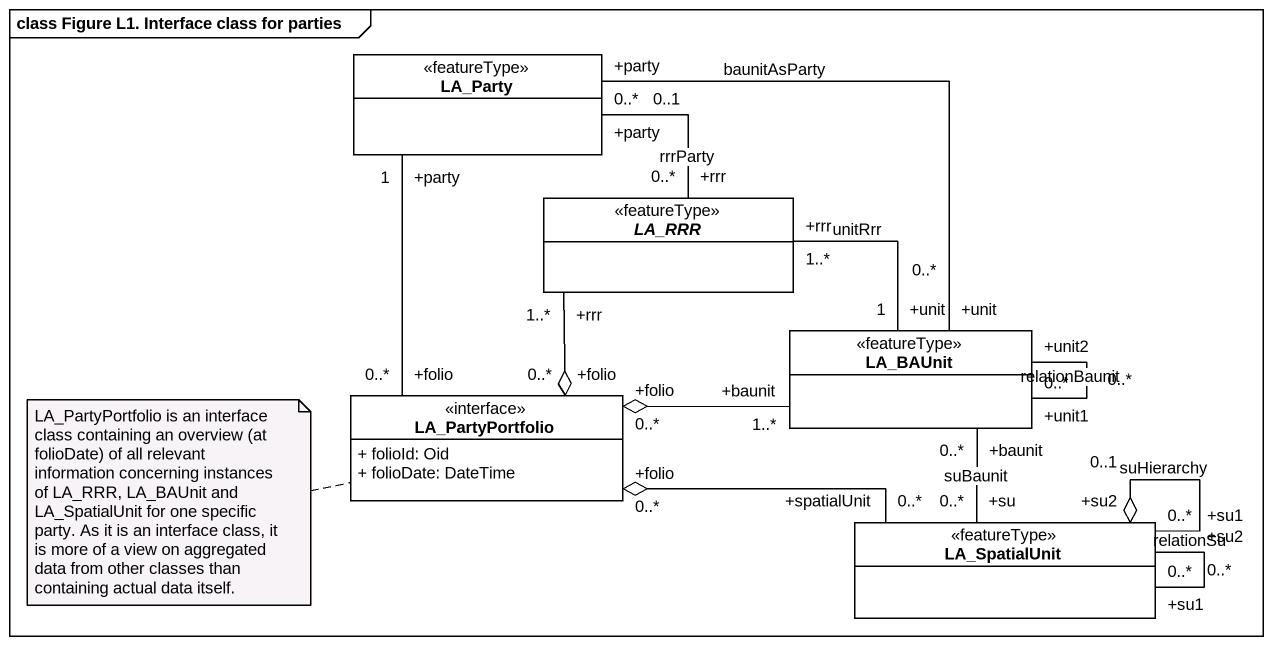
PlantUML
@startuml
mainframe class Figure L1. Interface class for parties
hide circle
hide empty members
skinparam classAttributeIconSize 0
class LA_Party <<featureType>> #FFFFFF
abstract class LA_RRR <<featureType>> #FFFFFF
class LA_BAUnit <<featureType>> #FFFFFF
class LA_PartyPortfolio <<interface>> #FFFFFF {
  + folioId: Oid
  + folioDate: DateTime
}
class LA_SpatialUnit <<featureType>> #FFFFFF
LA_Party "+party\n0..1" -- "+rrr\n0..*" LA_RRR : rrrParty
LA_RRR "+rrr\n1..*" -right- "+unit\n1" LA_BAUnit : unitRrr
LA_RRR "+rrr\n1..*" --o "+folio\n0..*" LA_PartyPortfolio
LA_BAUnit "+unit\n0..*" -up- "+party\n0..*" LA_Party : baunitAsParty
LA_BAUnit "+unit1\n0..*" -- "+unit2\n0..*" LA_BAUnit : relationBaunit
LA_BAUnit "+baunit\n1..*" -left-o "+folio\n0..*" LA_PartyPortfolio
LA_PartyPortfolio "+folio\n0..*" -up- "+party\n1" LA_Party
LA_SpatialUnit "+su\n0..*" -up- "+baunit\n0..*" LA_BAUnit : suBaunit
LA_SpatialUnit "+spatialUnit\n0..*" -left-o "+folio\n0..*" LA_PartyPortfolio
LA_SpatialUnit "+su1\n0..*" -- "+su2\n0..*" LA_SpatialUnit : relationSu
LA_SpatialUnit "+su1\n0..*" --o "+su2\n0..1" LA_SpatialUnit : suHierarchy
note left of LA_PartyPortfolio : LA_PartyPortfolio is an interface class containing an overview (at folioDate) of all relevant information concerning instances of LA_RRR, LA_BAUnit and LA_SpatialUnit for one specific party. As it is an interface class, it is more of a view on aggregated data from other classes than containing actual data itself.
@enduml
